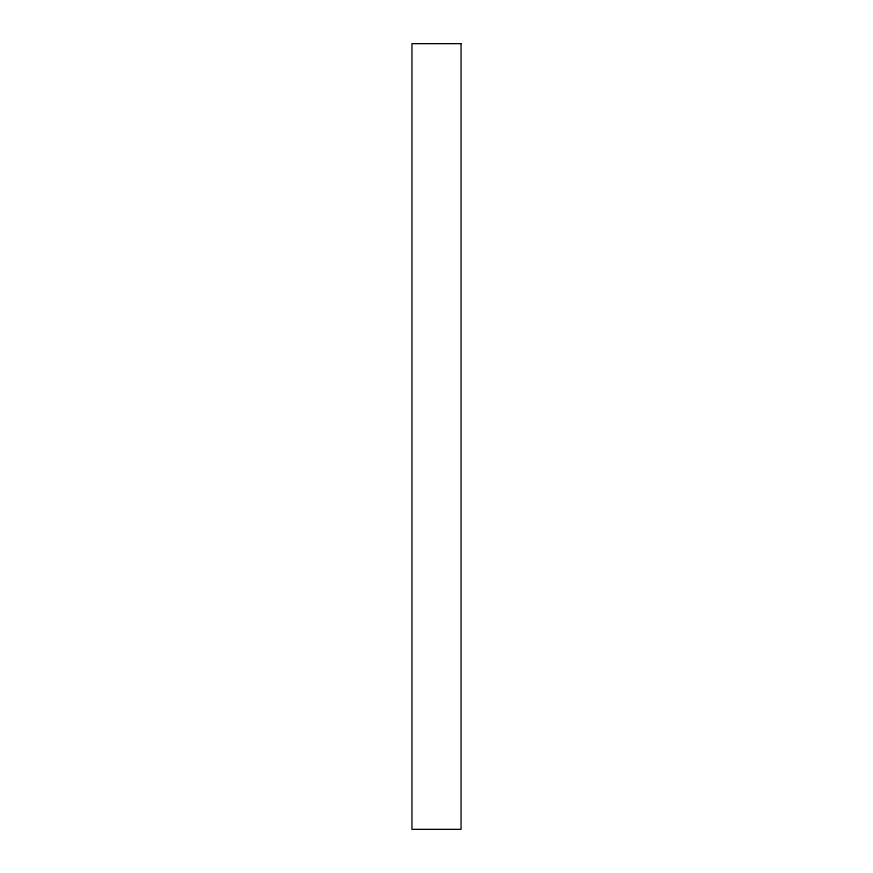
<?xml version="1.0" encoding="UTF-8"?>
<svg xmlns="http://www.w3.org/2000/svg" width="873" height="873" viewBox="0 0 873 873"><rect width="100%" height="100%" fill="white"/><g stroke="black" fill="none" stroke-linecap="round" stroke-linejoin="round"><path stroke-width="1.31" d="M461.053 43.65L411.947 43.65L411.947 829.35L461.053 829.35L461.053 43.65"/></g></svg>
